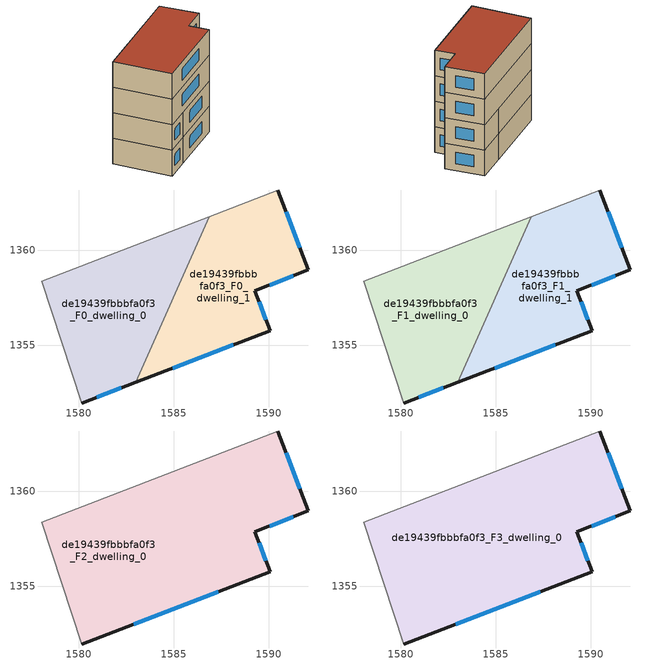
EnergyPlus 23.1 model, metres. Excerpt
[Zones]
de19439fbbbfa0f3_F0_dwelling_0
 floor ground (EU_floor_Construction): 1586.86,1361.78 1583.01,1353.06 1580.16,1351.97 1578.06,1358.38 z0
 wall outside (EU_wall_Construction): 1580.16,1351.97 1583.01,1353.06 z0:3
 wall adiabatic (EU_wall_Construction): 1586.86,1361.78 1578.06,1358.38 1580.16,1351.97 z0:3
 wall to de19439fbbbfa0f3_F0_dwelling_1 (EU_wall_Construction): 1583.01,1353.06 1586.86,1361.78 z0:3
 window (EU_Window_Construction): 1580.95,1352.27 1582.23,1352.76 z0.83:2.17
de19439fbbbfa0f3_F0_dwelling_1
 floor ground (EU_floor_Construction): 1590.47,1363.17 1592.07,1358.97 1589.27,1357.87 1590.07,1355.77 1583.01,1353.06 1586.86,1361.78 z0
 wall outside (EU_wall_Construction): 1583.01,1353.06 1590.07,1355.77 1589.27,1357.87 1592.07,1358.97 1590.47,1363.17 z0:3
 wall adiabatic (EU_wall_Construction): 1590.47,1363.17 1586.86,1361.78 z0:3
 window (EU_Window_Construction): 1591.63,1360.13 1590.91,1362.02 / 1590.04,1358.17 1591.3,1358.67 / 1589.85,1356.35 1589.49,1357.29 / 1584.95,1353.81 1588.13,1355.03 z0.83:2.17
de19439fbbbfa0f3_F1_dwelling_0
 floor to de19439fbbbfa0f3_F0_dwelling_0 (EU_floor_Construction): 1586.86,1361.78 1583.01,1353.06 1580.16,1351.97 1578.06,1358.38 z3
 wall outside (EU_wall_Construction): 1580.16,1351.97 1583.01,1353.06 z3:6
 wall adiabatic (EU_wall_Construction): 1586.86,1361.78 1578.06,1358.38 1580.16,1351.97 z3:6
 wall to de19439fbbbfa0f3_F1_dwelling_1 (EU_wall_Construction): 1583.01,1353.06 1586.86,1361.78 z3:6
 window (EU_Window_Construction): 1580.95,1352.27 1582.23,1352.76 z3.83:5.17
de19439fbbbfa0f3_F1_dwelling_1
 floor to de19439fbbbfa0f3_F0_dwelling_1 (EU_floor_Construction): 1590.47,1363.17 1592.07,1358.97 1589.27,1357.87 1590.07,1355.77 1583.01,1353.06 1586.86,1361.78 z3
 wall outside (EU_wall_Construction): 1583.01,1353.06 1590.07,1355.77 1589.27,1357.87 1592.07,1358.97 1590.47,1363.17 z3:6
 wall adiabatic (EU_wall_Construction): 1590.47,1363.17 1586.86,1361.78 z3:6
 window (EU_Window_Construction): 1591.63,1360.13 1590.91,1362.02 / 1590.04,1358.17 1591.3,1358.67 / 1589.85,1356.35 1589.49,1357.29 / 1584.95,1353.81 1588.13,1355.03 z3.83:5.17
de19439fbbbfa0f3_F2_dwelling_0
 floor to de19439fbbbfa0f3_F1_dwelling_0 (EU_floor_Construction): 1586.86,1361.78 1583.01,1353.06 1580.16,1351.97 1578.06,1358.38 z6
 floor to de19439fbbbfa0f3_F1_dwelling_1 (EU_floor_Construction): 1590.47,1363.17 1592.07,1358.97 1589.27,1357.87 1590.07,1355.77 1583.01,1353.06 1586.86,1361.78 z6
 wall outside (EU_wall_Construction): 1580.16,1351.97 1590.07,1355.77 1589.27,1357.87 1592.07,1358.97 1590.47,1363.17 z6:9
 wall adiabatic (EU_wall_Construction): 1590.47,1363.17 1578.06,1358.38 1580.16,1351.97 z6:9
 window (EU_Window_Construction): 1582.89,1353.02 1587.34,1354.72 / 1591.63,1360.13 1590.91,1362.02 / 1590.04,1358.17 1591.3,1358.67 / 1589.85,1356.35 1589.49,1357.29 z6.83:8.17
de19439fbbbfa0f3_F3_dwelling_0
 floor to de19439fbbbfa0f3_F2_dwelling_0 (EU_floor_Construction): 1590.47,1363.17 1592.07,1358.97 1589.27,1357.87 1590.07,1355.77 1580.16,1351.97 1578.06,1358.38 z9
 wall outside (EU_wall_Construction): 1580.16,1351.97 1590.07,1355.77 1589.27,1357.87 1592.07,1358.97 1590.47,1363.17 z9:12
 wall adiabatic (EU_wall_Construction): 1590.47,1363.17 1578.06,1358.38 1580.16,1351.97 z9:12
 window (EU_Window_Construction): 1582.89,1353.02 1587.34,1354.72 / 1591.63,1360.13 1590.91,1362.02 / 1590.04,1358.17 1591.3,1358.67 / 1589.85,1356.35 1589.49,1357.29 z9.83:11.17
 roof outside (EU_roof_Construction): 1590.07,1355.77 1589.27,1357.87 1592.07,1358.97 1590.47,1363.17 1578.06,1358.38 1580.16,1351.97 z12
[Building]
EU S2 Campaign: North Axis=0; Terrain=City; Solar Distribution=FullExterior
[Site:Location]
Lyon-Bron: Latitude=45.75; Longitude=5; Time Zone=1; Elevation=198
[SizingPeriod:WeatherFileDays]
AnnualSizingPeriod: Begin Month=1; Begin Day of Month=1; End Month=12; End Day of Month=31; Day of Week for Start Day=Monday; Use Weather File Daylight Saving Period=No; Use Weather File Rain and Snow Indicators=No
[MATERIAL]
EU_InternalMass_Material: Roughness=MediumRough; Thickness=0.1; Conductivity=1; Density=1800; Specific Heat=900; Thermal Absorptance=0.9; Solar Absorptance=0.7; Visible Absorptance=0.7
[MATERIAL:NOMASS] Roughness=MediumRough; Thermal Absorptance=0.9; Solar Absorptance=0.7; Visible Absorptance=0.7
Name | Thermal Resistance
EU_wall_NoMass | 0.87146
EU_roof_NoMass | 0.842276
EU_floor_NoMass | 0.496999
[WINDOWMATERIAL:SIMPLEGLAZINGSYSTEM]
EU_Window_SimpleGlazing: UFactor=2.2525; Solar Heat Gain Coefficient=0.76; Visible Transmittance=0.76
[CONSTRUCTION]
EU_wall_Construction: EU_wall_NoMass
EU_roof_Construction: EU_roof_NoMass
EU_floor_Construction: EU_floor_NoMass
EU_Window_Construction: EU_Window_SimpleGlazing
EU_InternalMass_Construction: EU_InternalMass_Material
[ZONE] Type=1; Multiplier=1; Ceiling Height=autocalculate; Floor Area=autocalculate; Part of Total Floor Area=Yes
Name | Volume
de19439fbbbfa0f3_F0_dwelling_0 | 126.127
de19439fbbbfa0f3_F1_dwelling_0 | 126.126
de19439fbbbfa0f3_F2_dwelling_0 | 252.24
de19439fbbbfa0f3_F3_dwelling_0 | 252.253
de19439fbbbfa0f3_F0_dwelling_1; de19439fbbbfa0f3_F1_dwelling_1 | 126.114
[INTERNALMASS] Construction=EU_InternalMass_Construction
Name | Zone or ZoneList | Surface Area
de19439fbbbfa0f3_F0_dwelling_0_EU_InternalMass | de19439fbbbfa0f3_F0_dwelling_0 | 42.042
de19439fbbbfa0f3_F0_dwelling_1_EU_InternalMass | de19439fbbbfa0f3_F0_dwelling_1 | 42.0382
de19439fbbbfa0f3_F1_dwelling_0_EU_InternalMass | de19439fbbbfa0f3_F1_dwelling_0 | 42.042
de19439fbbbfa0f3_F1_dwelling_1_EU_InternalMass | de19439fbbbfa0f3_F1_dwelling_1 | 42.0382
de19439fbbbfa0f3_F2_dwelling_0_EU_InternalMass | de19439fbbbfa0f3_F2_dwelling_0 | 84.0842
de19439fbbbfa0f3_F3_dwelling_0_EU_InternalMass | de19439fbbbfa0f3_F3_dwelling_0 | 84.0842
[OTHEREQUIPMENT] Fuel Type=Electricity; Design Level Calculation Method=Watts/Area; Power per Zone Floor Area=1; Fraction Latent=0; Fraction Radiant=0; Fraction Lost=0; Carbon Dioxide Generation Rate=0; EndUse Subcategory=EU_Step8_InternalGains
Name | Zone or ZoneList or Space or SpaceList | Schedule
EU_Step8_InternalGain_de19439fbbbfa0f3_F0_dwelling_0_f000 | de19439fbbbfa0f3_F0_dwelling_0 | EU_Step8_GainSchedule_de19439fbbbfa0f3_F0_dwelling_0_f000
EU_Step8_InternalGain_de19439fbbbfa0f3_F0_dwelling_1_f000 | de19439fbbbfa0f3_F0_dwelling_1 | EU_Step8_GainSchedule_de19439fbbbfa0f3_F0_dwelling_1_f000
EU_Step8_InternalGain_de19439fbbbfa0f3_F1_dwelling_0_f000 | de19439fbbbfa0f3_F1_dwelling_0 | EU_Step8_GainSchedule_de19439fbbbfa0f3_F1_dwelling_0_f000
EU_Step8_InternalGain_de19439fbbbfa0f3_F1_dwelling_1_f000 | de19439fbbbfa0f3_F1_dwelling_1 | EU_Step8_GainSchedule_de19439fbbbfa0f3_F1_dwelling_1_f000
EU_Step8_InternalGain_de19439fbbbfa0f3_F2_dwelling_0_f000 | de19439fbbbfa0f3_F2_dwelling_0 | EU_Step8_GainSchedule_de19439fbbbfa0f3_F2_dwelling_0_f000
EU_Step8_InternalGain_de19439fbbbfa0f3_F3_dwelling_0_f000 | de19439fbbbfa0f3_F3_dwelling_0 | EU_Step8_GainSchedule_de19439fbbbfa0f3_F3_dwelling_0_f000
[ZONEVENTILATION:DESIGNFLOWRATE] Schedule=EU_AlwaysOn; Design Flow Rate Calculation Method=AirChanges/Hour; Air Changes per Hour=0.425; Ventilation Type=Natural; Fan Pressure Rise=0; Fan Total Efficiency=1; Constant Term Coefficient=1; Temperature Term Coefficient=0; Velocity Term Coefficient=0; Velocity Squared Term Coefficient=0; Minimum Indoor Temperature=-100; Maximum Indoor Temperature=100; Delta Temperature=-100; Minimum Outdoor Temperature=-100; Maximum Outdoor Temperature=100; Maximum Wind Speed=40
Name | Zone or ZoneList or Space or SpaceList
EU_ConstantAir_de19439fbbbfa0f3_F0_dwelling_0 | de19439fbbbfa0f3_F0_dwelling_0
EU_ConstantAir_de19439fbbbfa0f3_F0_dwelling_1 | de19439fbbbfa0f3_F0_dwelling_1
EU_ConstantAir_de19439fbbbfa0f3_F1_dwelling_0 | de19439fbbbfa0f3_F1_dwelling_0
EU_ConstantAir_de19439fbbbfa0f3_F1_dwelling_1 | de19439fbbbfa0f3_F1_dwelling_1
EU_ConstantAir_de19439fbbbfa0f3_F2_dwelling_0 | de19439fbbbfa0f3_F2_dwelling_0
EU_ConstantAir_de19439fbbbfa0f3_F3_dwelling_0 | de19439fbbbfa0f3_F3_dwelling_0
[HVACTEMPLATE:THERMOSTAT] Constant Heating Setpoint=20; Constant Cooling Setpoint=50
EU_HeatOnly_de19439fbbbfa0f3_F0_dwelling_0; EU_HeatOnly_de19439fbbbfa0f3_F0_dwelling_1; EU_HeatOnly_de19439fbbbfa0f3_F1_dwelling_0; EU_HeatOnly_de19439fbbbfa0f3_F1_dwelling_1; EU_HeatOnly_de19439fbbbfa0f3_F2_dwelling_0; EU_HeatOnly_de19439fbbbfa0f3_F3_dwelling_0
[HVACTEMPLATE:ZONE:IDEALLOADSAIRSYSTEM] System Availability Schedule=EU_AlwaysOn; Maximum Heating Supply Air Temperature=50; Minimum Cooling Supply Air Temperature=13; Maximum Heating Supply Air Humidity Ratio=0.0156; Minimum Cooling Supply Air Humidity Ratio=0.0077; Heating Limit=NoLimit; Cooling Limit=NoLimit; Heating Availability Schedule=EU_AlwaysOn; Cooling Availability Schedule=EU_CoolingOff; Dehumidification Control Type=ConstantSensibleHeatRatio; Cooling Sensible Heat Ratio=0.7; Dehumidification Setpoint=60; Humidification Control Type=None; Humidification Setpoint=30; Outdoor Air Method=None; Outdoor Air Flow Rate per Person=0.00944; Outdoor Air Flow Rate per Zone Floor Area=0; Outdoor Air Flow Rate per Zone=0; Demand Controlled Ventilation Type=None; Outdoor Air Economizer Type=NoEconomizer; Heat Recovery Type=None; Sensible Heat Recovery Effectiveness=0.7; Latent Heat Recovery Effectiveness=0.65
Name | Template Thermostat
de19439fbbbfa0f3_F0_dwelling_0 | EU_HeatOnly_de19439fbbbfa0f3_F0_dwelling_0
de19439fbbbfa0f3_F0_dwelling_1 | EU_HeatOnly_de19439fbbbfa0f3_F0_dwelling_1
de19439fbbbfa0f3_F1_dwelling_0 | EU_HeatOnly_de19439fbbbfa0f3_F1_dwelling_0
de19439fbbbfa0f3_F1_dwelling_1 | EU_HeatOnly_de19439fbbbfa0f3_F1_dwelling_1
de19439fbbbfa0f3_F2_dwelling_0 | EU_HeatOnly_de19439fbbbfa0f3_F2_dwelling_0
de19439fbbbfa0f3_F3_dwelling_0 | EU_HeatOnly_de19439fbbbfa0f3_F3_dwelling_0
[SIZING:ZONE] Zone Cooling Design Supply Air Temperature Input Method=SupplyAirTemperature; Zone Cooling Design Supply Air Temperature=13; Zone Heating Design Supply Air Temperature Input Method=SupplyAirTemperature; Zone Heating Design Supply Air Temperature=50; Zone Cooling Design Supply Air Humidity Ratio=0.008; Zone Heating Design Supply Air Humidity Ratio=0.008; Cooling Design Air Flow Method=DesignDay; Cooling Design Air Flow Rate=0; Cooling Minimum Air Flow per Zone Floor Area=0.000762; Cooling Minimum Air Flow=0; Cooling Minimum Air Flow Fraction=0.2; Heating Design Air Flow Method=DesignDay; Heating Design Air Flow Rate=0; Heating Maximum Air Flow per Zone Floor Area=0.002032; Heating Maximum Air Flow=0.141576; Heating Maximum Air Flow Fraction=0.3; Account for Dedicated Outdoor Air System=No; Dedicated Outdoor Air System Control Strategy=NeutralSupplyAir; Dedicated Outdoor Air Low Setpoint Temperature for Design=autosize; Dedicated Outdoor Air High Setpoint Temperature for Design=autosize; Zone Load Sizing Method=Sensible Load Only No Latent Load; Zone Latent Cooling Design Supply Air Humidity Ratio Input Method=HumidityRatioDifference; Zone Cooling Design Supply Air Humidity Ratio Difference=0.005; Zone Latent Heating Design Supply Air Humidity Ratio Input Method=HumidityRatioDifference; Zone Humidification Design Supply Air Humidity Ratio Difference=0.005
de19439fbbbfa0f3_F0_dwelling_0; de19439fbbbfa0f3_F0_dwelling_1; de19439fbbbfa0f3_F1_dwelling_0; de19439fbbbfa0f3_F1_dwelling_1; de19439fbbbfa0f3_F2_dwelling_0; de19439fbbbfa0f3_F3_dwelling_0
[SCHEDULE:CONSTANT]
Name | Hourly Value
EU_AlwaysOn | 1
EU_CoolingOff | 0
[SCHEDULE:FILE] Column Number=1; Rows to Skip at Top=0; Number of Hours of Data=8760; Column Separator=Comma; Interpolate to Timestep=No; Minutes per Item=60; Adjust Schedule for Daylight Savings=Yes
Name | File
EU_Step8_GainSchedule_de19439fbbbfa0f3_F0_dwelling_0_f000 | ../../schedules/de19439fbbbfa0f3/de19439fbbbfa0f3_F0_dwelling_0_f000_gain.csv
EU_Step8_GainSchedule_de19439fbbbfa0f3_F0_dwelling_1_f000 | ../../schedules/de19439fbbbfa0f3/de19439fbbbfa0f3_F0_dwelling_1_f000_gain.csv
EU_Step8_GainSchedule_de19439fbbbfa0f3_F1_dwelling_0_f000 | ../../schedules/de19439fbbbfa0f3/de19439fbbbfa0f3_F1_dwelling_0_f000_gain.csv
EU_Step8_GainSchedule_de19439fbbbfa0f3_F1_dwelling_1_f000 | ../../schedules/de19439fbbbfa0f3/de19439fbbbfa0f3_F1_dwelling_1_f000_gain.csv
EU_Step8_GainSchedule_de19439fbbbfa0f3_F2_dwelling_0_f000 | ../../schedules/de19439fbbbfa0f3/de19439fbbbfa0f3_F2_dwelling_0_f000_gain.csv
EU_Step8_GainSchedule_de19439fbbbfa0f3_F3_dwelling_0_f000 | ../../schedules/de19439fbbbfa0f3/de19439fbbbfa0f3_F3_dwelling_0_f000_gain.csv
